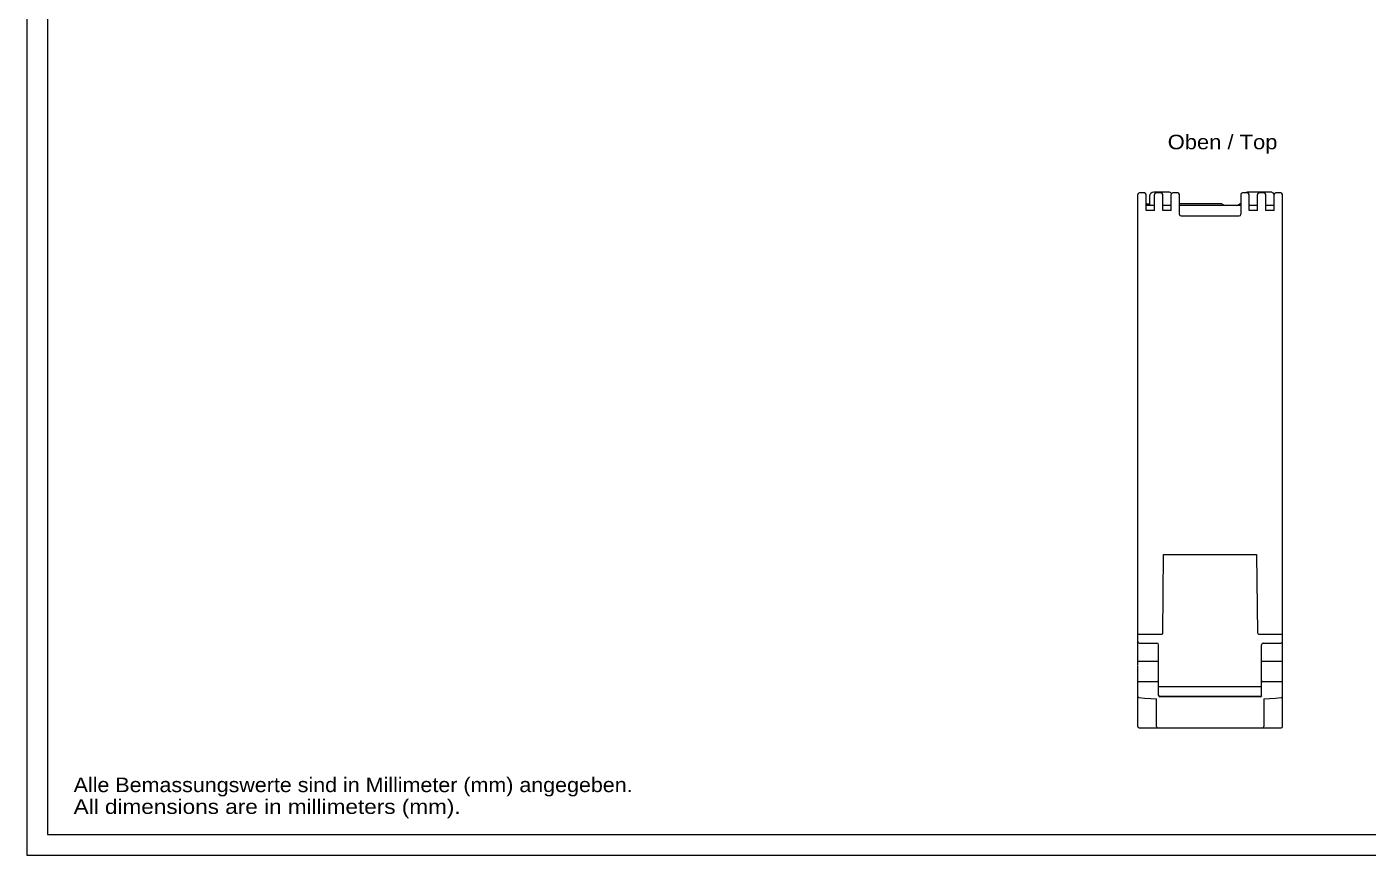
# Model space of a CAD drawing. Extents: x 0 to 594, y 0 to 420.
# Drawn here: x 0 to 323, y 0 to 199.5 of the extents above; entities that cross this region are included whole.
import ezdxf
from ezdxf.enums import TextEntityAlignment as Align

# ---------------------------------------------------------------- set-up
doc = ezdxf.new("R2010")
doc.units = 0
doc.header["$LTSCALE"] = 32.67
for name, color, linetype in [('13000_TOP', 7, 'CONTINUOUS'), ('13300_TOP_GERMAN_ENGLISH', 7, 'CONTINUOUS'), ('90000_FRAME', 7, 'CONTINUOUS'), ('91000_TIP', 7, 'CONTINUOUS')]:
    doc.layers.add(name, color=color, linetype=linetype)

msp = doc.modelspace()

# ---------------------------------------------------------------- linework, layer by layer
at = {"layer": '13000_TOP', "linetype": 'CONTINUOUS'}
for p, q in [((267.497, 45.768), (267.497, 159.079)), ((269.097, 159.479), (267.897, 159.479)), ((269.497, 155.279), (269.497, 159.079)), ((270.33, 158.696), (270.291, 156.479)), ((274.881, 159.679), (271.33, 159.679)), ((271.497, 155.279), (271.497, 159.079)), ((273.097, 159.479), (271.897, 159.479)), ((273.497, 155.279), (273.497, 159.079)), ((275.497, 155.279), (275.497, 159.079)), ((277.097, 159.479), (275.897, 159.479)), ((277.497, 154.324), (277.497, 159.079)), ((292.297, 159.079), (292.297, 154.379)), ((293.897, 159.479), (292.697, 159.479)), ((299.465, 159.679), (293.914, 159.679)), ((294.297, 155.279), (294.297, 159.079)), ((296.297, 155.279), (296.297, 159.079)), ((297.897, 159.479), (296.697, 159.479)), ((298.297, 155.279), (298.297, 159.079)), ((300.297, 155.279), (300.297, 159.079)), ((301.897, 159.479), (300.697, 159.479)), ((302.297, 30.999), (302.297, 159.079)), ((269.497, 156.879), (270.298, 156.879)), ((271.497, 156.479), (269.497, 156.479)), ((271.497, 155.279), (269.497, 155.279)), ((275.497, 156.479), (273.497, 156.479)), ((275.497, 155.279), (273.497, 155.279)), ((287.596, 156.879), (277.497, 156.879)), ((292.166, 156.479), (277.629, 156.479)), ((292.297, 156.879), (292.199, 156.879)), ((296.297, 156.479), (294.297, 156.479)), ((296.297, 155.279), (294.297, 155.279)), ((300.297, 156.479), (298.297, 156.479)), ((300.297, 155.279), (298.297, 155.279)), ((277.897, 153.979), (291.897, 153.979)), ((273.5, 53.462), (273.698, 72.379)), ((273.698, 72.379), (296.097, 72.379)), ((296.097, 72.379), (296.294, 53.528)), ((267.497, 53.24), (273.277, 53.242)), ((296.525, 53.251), (302.297, 53.253)), ((267.897, 51.079), (272.097, 51.079)), ((272.497, 38.475), (272.497, 50.679)), ((297.297, 38.475), (297.297, 50.679)), ((297.697, 51.079), (301.897, 51.079)), ((267.497, 46.721), (272.497, 46.721)), ((267.497, 30.999), (267.497, 45.638)), ((297.297, 46.721), (302.297, 46.721)), ((267.633, 41.852), (272.261, 41.852)), ((272.497, 40.629), (297.297, 40.629)), ((297.533, 41.852), (302.161, 41.852)), ((267.776, 37.941), (269.138, 37.846)), ((269.138, 37.846), (270.627, 37.743)), ((270.627, 37.743), (271.997, 37.648)), ((271.997, 31.015), (271.997, 37.648)), ((296.997, 38.177), (272.797, 38.177)), ((296.997, 38.175), (272.797, 38.175)), ((297.797, 37.651), (297.797, 31.015)), ((297.818, 37.65), (299.179, 37.743)), ((299.179, 37.743), (300.669, 37.847)), ((300.669, 37.847), (302.018, 37.941)), ((267.497, 30.979), (267.497, 30.994)), ((267.797, 30.679), (301.997, 30.679)), ((302.297, 30.994), (302.297, 30.979))]:
    msp.add_line(p, q, dxfattribs=at)
for points in [[(267.497, 41.735), (267.497, 41.738), (267.497, 41.741), (267.498, 41.743), (267.498, 41.746), (267.498, 41.749), (267.498, 41.752), (267.499, 41.755), (267.499, 41.758), (267.5, 41.76), (267.5, 41.763), (267.501, 41.766), (267.502, 41.769), (267.503, 41.771), (267.504, 41.774), (267.504, 41.777), (267.505, 41.78), (267.507, 41.782), (267.508, 41.785), (267.509, 41.787), (267.51, 41.79), (267.512, 41.792), (267.513, 41.795), (267.514, 41.797), (267.516, 41.8), (267.518, 41.802), (267.519, 41.804), (267.521, 41.806), (267.523, 41.808), (267.525, 41.81), (267.526, 41.813), (267.528, 41.815), (267.53, 41.816), (267.532, 41.818), (267.535, 41.82), (267.537, 41.822), (267.539, 41.824), (267.541, 41.825), (267.543, 41.827), (267.546, 41.829), (267.548, 41.83), (267.55, 41.832), (267.553, 41.833), (267.556, 41.835), (267.559, 41.836), (267.562, 41.838), (267.565, 41.839), (267.568, 41.84), (267.571, 41.842), (267.574, 41.843), (267.577, 41.844), (267.58, 41.845), (267.584, 41.846), (267.587, 41.847), (267.59, 41.847), (267.593, 41.848), (267.597, 41.849), (267.6, 41.849), (267.603, 41.85), (267.607, 41.85), (267.61, 41.851), (267.613, 41.851), (267.617, 41.851), (267.622, 41.852), (267.627, 41.852), (267.632, 41.852)], [(302.163, 41.852), (302.168, 41.852), (302.173, 41.852), (302.178, 41.851), (302.181, 41.851), (302.185, 41.851), (302.188, 41.85), (302.191, 41.85), (302.195, 41.849), (302.198, 41.849), (302.201, 41.848), (302.204, 41.847), (302.208, 41.847), (302.211, 41.846), (302.214, 41.845), (302.217, 41.844), (302.221, 41.843), (302.224, 41.842), (302.227, 41.84), (302.23, 41.839), (302.233, 41.838), (302.236, 41.836), (302.239, 41.835), (302.242, 41.833), (302.244, 41.832), (302.247, 41.83), (302.249, 41.829), (302.251, 41.827), (302.254, 41.825), (302.256, 41.824), (302.258, 41.822), (302.26, 41.82), (302.262, 41.818), (302.264, 41.816), (302.266, 41.814), (302.268, 41.812), (302.27, 41.81), (302.272, 41.808), (302.274, 41.806), (302.275, 41.804), (302.277, 41.802), (302.279, 41.799), (302.28, 41.797), (302.282, 41.795), (302.283, 41.792), (302.284, 41.79), (302.286, 41.787), (302.287, 41.785), (302.288, 41.782), (302.289, 41.78), (302.29, 41.777), (302.291, 41.774), (302.292, 41.771), (302.293, 41.769), (302.293, 41.766), (302.294, 41.763), (302.295, 41.76), (302.295, 41.758), (302.296, 41.755), (302.296, 41.752), (302.297, 41.749), (302.297, 41.746), (302.297, 41.743), (302.297, 41.741), (302.297, 41.738), (302.297, 41.735)], [(272.512, 38.382), (272.514, 38.376), (272.517, 38.37), (272.519, 38.363), (272.522, 38.357), (272.524, 38.351), (272.527, 38.345), (272.53, 38.339), (272.533, 38.333), (272.537, 38.327), (272.54, 38.321), (272.544, 38.316), (272.547, 38.31), (272.551, 38.305), (272.555, 38.299), (272.559, 38.294), (272.563, 38.288), (272.568, 38.283), (272.572, 38.278), (272.577, 38.273), (272.581, 38.268), (272.586, 38.263), (272.591, 38.259), (272.596, 38.254), (272.601, 38.25), (272.606, 38.245), (272.612, 38.241), (272.617, 38.237), (272.623, 38.233), (272.628, 38.229), (272.634, 38.225), (272.639, 38.222), (272.645, 38.218), (272.651, 38.215), (272.657, 38.212), (272.663, 38.209), (272.669, 38.206), (272.675, 38.203), (272.681, 38.2), (272.687, 38.198), (272.694, 38.195), (272.7, 38.193), (272.706, 38.191), (272.713, 38.189), (272.719, 38.187), (272.726, 38.186), (272.732, 38.184), (272.738, 38.183), (272.745, 38.182), (272.751, 38.181), (272.758, 38.18), (272.764, 38.179), (272.771, 38.178), (272.778, 38.178), (272.784, 38.177), (272.791, 38.177), (272.797, 38.177)], [(297.282, 38.382), (297.28, 38.376), (297.278, 38.37), (297.275, 38.363), (297.273, 38.357), (297.27, 38.351), (297.267, 38.345), (297.264, 38.339), (297.261, 38.333), (297.258, 38.327), (297.254, 38.321), (297.251, 38.316), (297.247, 38.31), (297.243, 38.305), (297.239, 38.299), (297.235, 38.294), (297.231, 38.288), (297.227, 38.283), (297.222, 38.278), (297.218, 38.273), (297.213, 38.268), (297.208, 38.263), (297.203, 38.259), (297.198, 38.254), (297.193, 38.25), (297.188, 38.245), (297.183, 38.241), (297.177, 38.237), (297.172, 38.233), (297.166, 38.229), (297.161, 38.225), (297.155, 38.222), (297.149, 38.218), (297.144, 38.215), (297.138, 38.212), (297.132, 38.209), (297.126, 38.206), (297.12, 38.203), (297.113, 38.2), (297.107, 38.198), (297.101, 38.195), (297.094, 38.193), (297.088, 38.191), (297.082, 38.189), (297.075, 38.187), (297.069, 38.186), (297.063, 38.184), (297.056, 38.183), (297.05, 38.182), (297.043, 38.181), (297.037, 38.18), (297.03, 38.179), (297.024, 38.178), (297.017, 38.178), (297.01, 38.177), (297.004, 38.177), (296.997, 38.177)]]:
    msp.add_lwpolyline(points, dxfattribs=at)
for centre, radius, start, end in [((267.897, 159.079), 0.4, 90, 180), ((269.097, 159.079), 0.4, 0, 90), ((271.33, 158.679), 1, 90, 179), ((271.897, 159.079), 0.4, 90, 180), ((273.097, 159.079), 0.4, 0, 90), ((274.881, 158.679), 1, 42.6456, 90), ((275.897, 159.079), 0.4, 90, 180), ((277.097, 159.079), 0.4, 0, 90), ((292.697, 159.079), 0.4, 90, 180), ((293.914, 158.679), 1, 90, 126.3444), ((293.897, 159.079), 0.4, 0, 90), ((296.697, 159.079), 0.4, 90, 180), ((297.897, 159.079), 0.4, 0, 90), ((299.465, 158.679), 1, 31.1116, 90), ((300.697, 159.079), 0.4, 90, 180), ((301.897, 159.079), 0.4, 0, 90), ((277.629, 156.079), 0.4, 90, 109.26279), ((287.596, 156.479), 0.4, 58.45973, 90), ((289.897, 160.229), 4, 238.45973, 249.63587), ((289.897, 160.229), 4, 290.36413, 301.54027), ((292.199, 156.479), 0.4, 90, 121.54027), ((292.166, 156.079), 0.4, 70.73721, 90), ((277.897, 154.379), 0.4, 187.76774, 270), ((291.897, 154.379), 0.4, 270, 360), ((273.277, 53.464), 0.222, 270.01079, 1.78282), ((296.58, 53.531), 0.286, 180.6, 258.88323), ((267.897, 51.479), 0.4, 179.99889, 270), ((272.097, 50.679), 0.4, 0, 90), ((297.697, 50.679), 0.4, 90, 180), ((301.897, 51.479), 0.4, 270, 0.00111), ((272.261, 41.616), 0.236, 359.92275, 90), ((297.533, 41.616), 0.236, 90, 180.16202), ((267.797, 38.24), 0.3, 180, 255.40927), ((267.797, 38.241), 0.301, 255.4532, 266.193), ((272.796, 38.475), 0.298, 180.00943, 185.16597), ((272.791, 38.475), 0.294, 180.00985, 185.25737), ((272.797, 38.475), 0.3, 185.1227, 270.00226), ((272.795, 38.475), 0.298, 185.24867, 198.20108), ((296.997, 38.475), 0.3, 269.99774, 354.8773), ((297, 38.475), 0.298, 341.79892, 354.75133), ((296.999, 38.475), 0.298, 354.83402, 359.99057), ((297.003, 38.475), 0.294, 354.74262, 359.99015), ((301.997, 38.241), 0.301, 273.807, 284.54682), ((301.997, 38.24), 0.3, 284.59075, 360), ((267.797, 30.979), 0.3, 180, 270), ((272.353, 31.015), 0.356, 180, 250.93744), ((297.454, 31.015), 0.343, 281.38737, 360), ((301.997, 30.979), 0.3, 270, 360)]:
    msp.add_arc(centre, radius, start, end, dxfattribs=at)
at = {"layer": '90000_FRAME', "color": 7, "linetype": 'CONTINUOUS'}
for p, q in [((0, 420), (0, 0)), ((5, 415), (5, 5)), ((5, 5), (589, 5)), ((0, 0), (594, 0))]:
    msp.add_line(p, q, dxfattribs=at)

# ---------------------------------------------------------------- texts
at = {"layer": '13300_TOP_GERMAN_ENGLISH', "color": 7, "linetype": 'CONTINUOUS'}
msp.add_text('Oben / Top', height=3.5, dxfattribs=at).set_placement((274.689, 170.007), (301.106, 170.007), align=Align.FIT)
at = {"layer": '91000_TIP', "color": 7, "linetype": 'CONTINUOUS'}
for s, p, p2 in [('Alle Bemassungswerte sind in Millimeter (mm) angegeben.', (11.276, 15.19), (145.859, 15.19)), ('All dimensions are in millimeters (mm).', (11.276, 9.94), (104.442, 9.94))]:
    msp.add_text(s, height=3.5, dxfattribs=at).set_placement(p, p2, align=Align.FIT)

doc.saveas('drawing.dxf')
